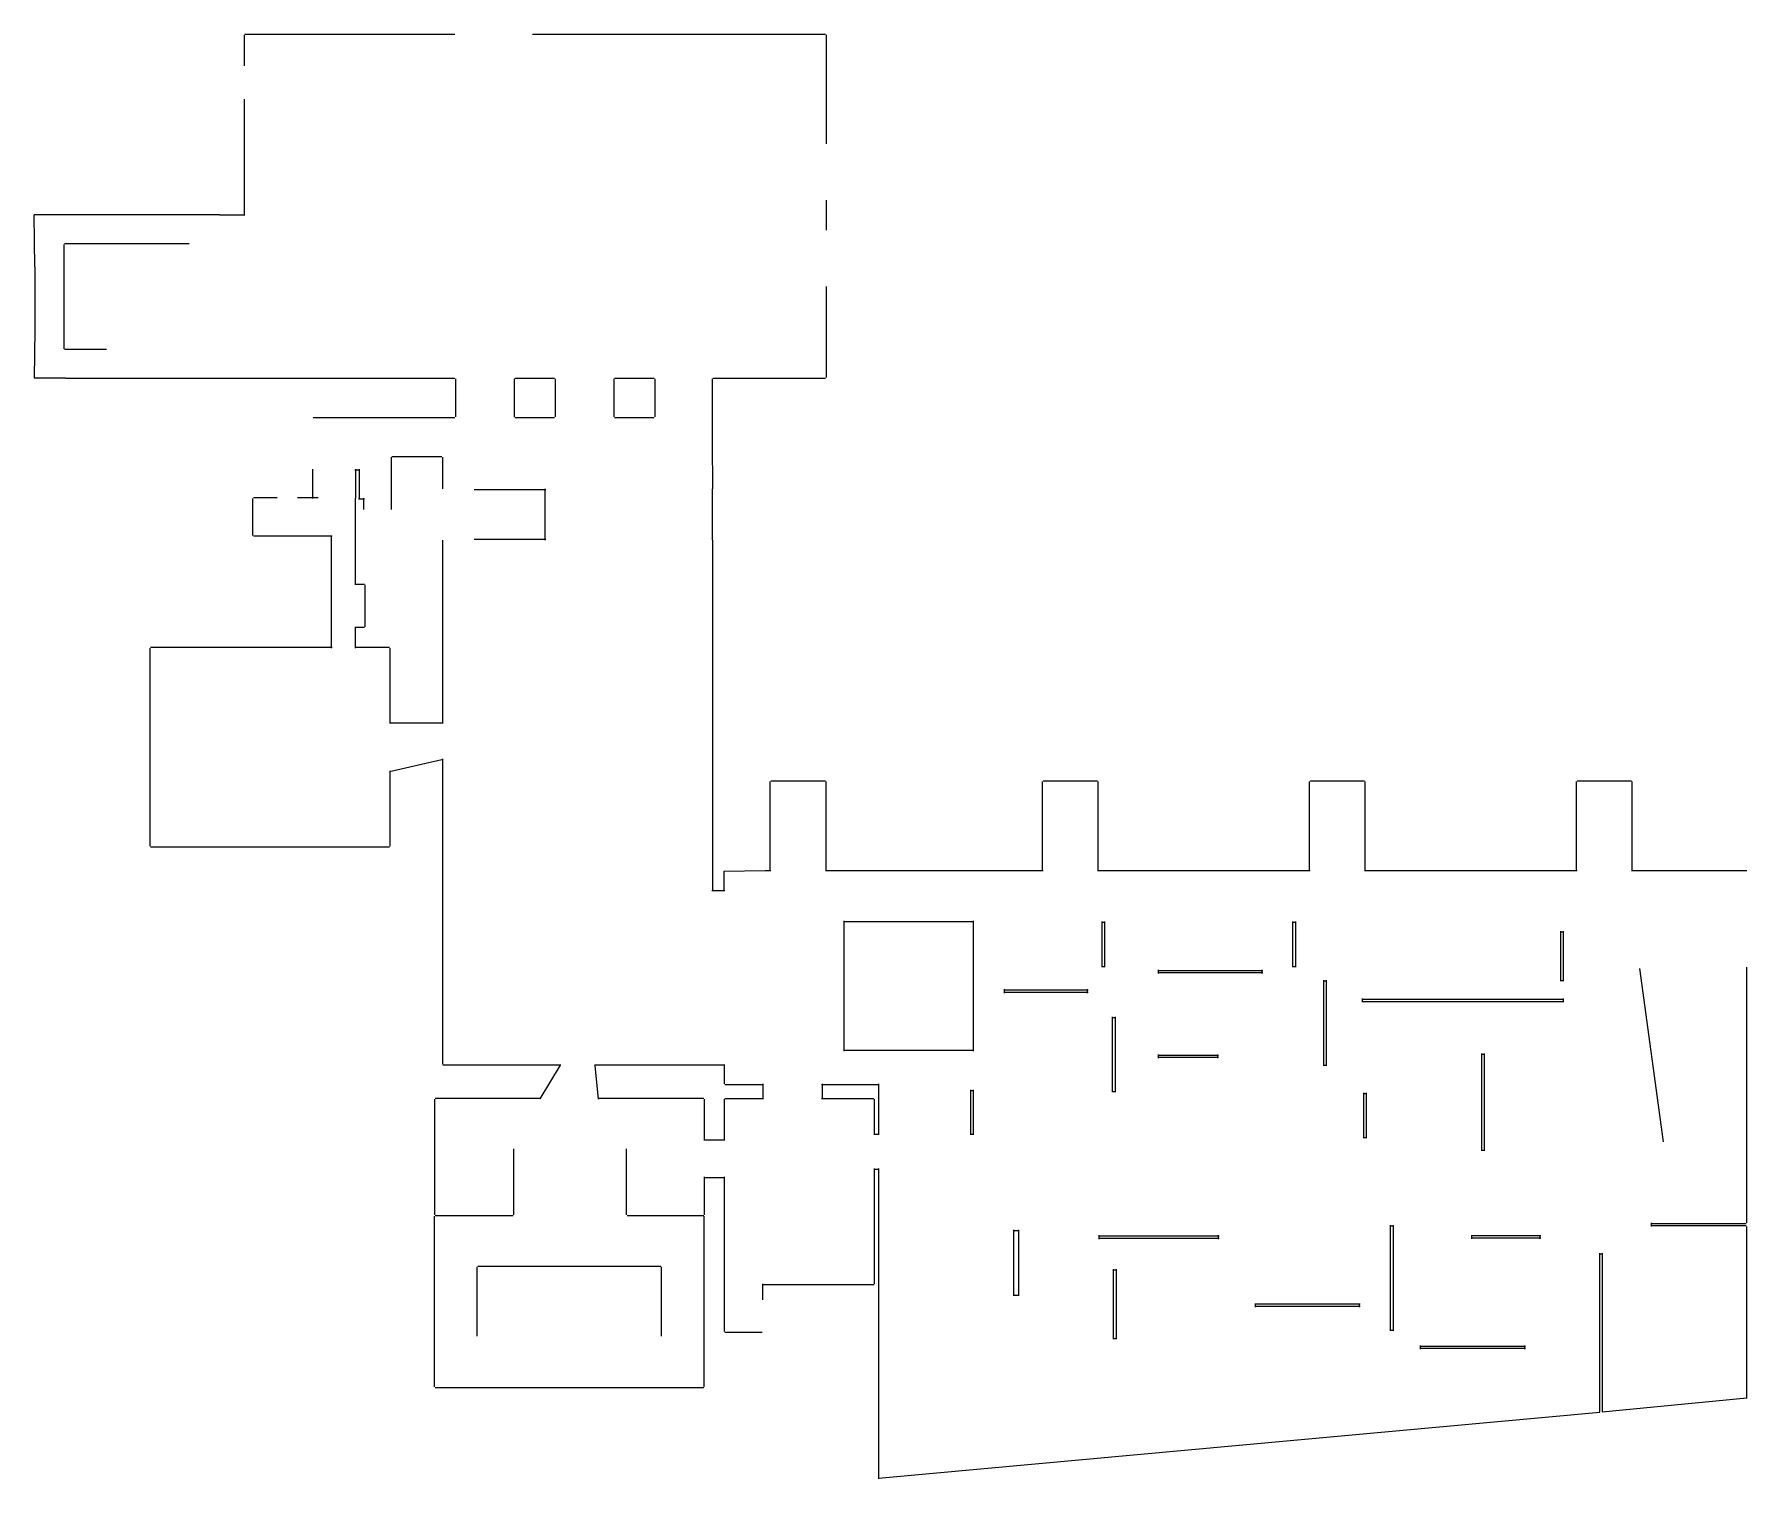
# Model space of a CAD drawing. Header units: millimetres. Extents: x 0 to 6838, y 12 to 5779.
import ezdxf

# ---------------------------------------------------------------- set-up
doc = ezdxf.new("R2010")
doc.units = ezdxf.units.MM
doc.layers.add('Plan_floor0', color=5, linetype='Continuous', true_color=0x0000ff)
doc.layers.add('Windows', color=1, linetype='Continuous', true_color=0xff0000)

msp = doc.modelspace()

# ---------------------------------------------------------------- linework, layer by layer
at = {"layer": 'Plan_floor0'}
for p, q in [((838.49158, 5776.3176), (838.49158, 5653.3176)), ((840.99158, 5778.8176), (990.99158, 5778.8176)), ((1300.9926, 5778.8176), (1678.9926, 5778.8176)), ((1989.9926, 5778.8386), (2200.9926, 5778.8386)), ((2400.9926, 5778.8386), (2500.9926, 5778.8386)), ((2700.9926, 5778.8386), (2800.9926, 5778.8386)), ((3000.9926, 5778.8386), (3159.9926, 5778.8386)), ((3162.4926, 5776.3176), (3162.4926, 5700.3176)), ((838.49158, 5519.3176), (838.49158, 5055.3176)), ((3162.4926, 5500.3176), (3162.4926, 5341.3176)), ((3162.4926, 5116.4076), (3162.4926, 4997.3176)), ((126.0076, 5057.8967), (0.0076, 5057.8967)), ((619, 5057.8622), (126.00758, 5057.8622)), ((740, 5057.8966), (619.00758, 5057.8966)), ((740, 5057.8621), (836.00758, 5057.8621)), ((118.50758, 4939.3622), (118.50758, 4523.3622)), ((619, 4941.8966), (121, 4941.8966)), ((2.5, 4850.3622), (2.5, 4600.3622)), ((3162.4926, 4772.4076), (3162.4926, 4650.4076)), ((289, 4520.8622), (121, 4520.8622)), ((3162.4926, 4500.3175), (3162.4926, 4408.3175)), ((126.0076, 4405.8968), (0.0076, 4405.8968)), ((126, 4405.8965), (740, 4405.8965)), ((740, 4405.8622), (836, 4405.8622)), ((836, 4405.8175), (1678.9926, 4405.8175)), ((1681.4926, 4403.3175), (1681.4926, 4251.3175)), ((1916.4926, 4403.3175), (1916.4926, 4251.3175)), ((1918.9926, 4405.8175), (2076.9926, 4405.8175)), ((2079.4926, 4403.3175), (2079.4926, 4251.3175)), ((2314.4926, 4403.3175), (2314.4926, 4251.3175)), ((2316.9926, 4405.8175), (2474.9926, 4405.8175)), ((2477.4926, 4403.3175), (2477.4926, 4251.3175)), ((2707.4926, 4403.3175), (2707.4926, 4251.3175)), ((2709.9926, 4405.8175), (3159.9926, 4405.8175)), ((1113.9926, 4248.9075), (1678.9926, 4248.9075)), ((1918.9926, 4248.8175), (2076.9926, 4248.8175)), ((2316.9926, 4248.8175), (2474.9926, 4248.8175)), ((2707.4926, 4251.4075), (2707.4926, 4150.3622)), ((1111.5076, 4042.3965), (1111.5076, 3925.3965)), ((1280, 4039.8622), (1300, 4039.8622)), ((1282.5, 4042.3622), (1282.5, 3926.3622)), ((1297.5, 4042.3622), (1297.5, 3926.3622)), ((1425.5076, 4090.3965), (1425.5076, 4042.3965)), ((1425.5076, 4042.3965), (1425.5076, 3881.3965)), ((1427.9926, 4092.9076), (1626.9926, 4092.9076)), ((1629.4926, 4090.4076), (1629.4926, 3964.4076)), ((872.5076, 3777.3806), (872.5076, 3925.3806)), ((970.0076, 3927.8806), (875.0076, 3927.8806)), ((1133.0076, 3927.8965), (1051.0076, 3927.8965)), ((1282.5, 3581.3622), (1282.5, 3926.3622)), ((1295, 3923.8622), (1319, 3923.8622)), ((1316.5, 3881.3622), (1316.5, 3926.3622)), ((1755.9926, 3961.9076), (2042.9926, 3961.9076)), ((2040.5, 3759.3622), (2040.5, 3964.3622)), ((2707.5, 3759.3622), (2707.5, 3964.3622)), ((1189.0076, 3774.8806), (875.0076, 3774.8806)), ((1186.5106, 3328.3965), (1186.5106, 3777.3965)), ((2042.9926, 3761.9076), (1755.9926, 3761.9076)), ((1629.4926, 3759.4076), (1629.4926, 3027.4076)), ((1280, 3583.8622), (1319, 3583.8622)), ((1321.5076, 3413.3966), (1321.5076, 3581.3966)), ((2707.5076, 3500.3966), (2707.5076, 3300.3966)), ((1319.0076, 3410.8966), (1280.0076, 3410.8966)), ((1282.5076, 3328.3965), (1282.5076, 3413.3966)), ((461.49258, 3328.4076), (461.49258, 2537.4076)), ((1188.9926, 3330.9076), (463.99258, 3330.9076)), ((1417.9926, 3330.9076), (1279.9926, 3330.9076)), ((1420.9576, 3027.4076), (1420.9576, 3328.4076)), ((2707.5076, 3100.3622), (2707.5076, 2800.3966)), ((1417.9926, 3029.9076), (1631.9926, 3029.9076)), ((1418.5676, 2835.8336), (1627.5676, 2883.8336)), ((1629.5076, 2886.3965), (1629.5076, 1667.3966)), ((1420.5076, 2537.3965), (1420.5076, 2838.3965)), ((2938.5076, 2438.3966), (2938.5076, 2796.3965)), ((2941.0076, 2798.8965), (3106.0076, 2798.8965)), ((3106.0076, 2798.8965), (3159.0076, 2798.8965)), ((3161.5076, 2438.3966), (3161.5076, 2796.3965)), ((4025.5076, 2438.3966), (4025.5076, 2796.3965)), ((4028.0076, 2798.8965), (4193.0076, 2798.8965)), ((4193.0076, 2798.8965), (4246.0076, 2798.8965)), ((4248.5076, 2438.3966), (4248.5076, 2796.3965)), ((5091.5076, 2438.3966), (5091.5076, 2796.3965)), ((5094.0076, 2798.8965), (5259.0076, 2798.8965)), ((5259.0076, 2798.8965), (5312.0076, 2798.8965)), ((5314.5076, 2438.3966), (5314.5076, 2796.3965)), ((6157.5076, 2438.3966), (6157.5076, 2796.3965)), ((6160.0076, 2798.8965), (6325.0076, 2798.8965)), ((6325.0076, 2798.8965), (6378.0076, 2798.8965)), ((6380.5076, 2438.3966), (6380.5076, 2796.3965)), ((2707.5076, 2700.3622), (2707.5076, 2371.3966)), ((463.99258, 2534.9046), (1418.0076, 2534.9046)), ((2754.5, 2357.3622), (2754.5, 2438.3622)), ((2918.0076, 2440.8966), (2941.0076, 2440.8966)), ((3159.0076, 2440.8966), (3182.0076, 2440.8966)), ((4005.0076, 2440.8966), (4028.0076, 2440.8966)), ((4246.0076, 2440.8966), (4269.0076, 2440.8966)), ((5071.0076, 2440.8966), (5094.0076, 2440.8966)), ((5312.0076, 2440.8966), (5335.0076, 2440.8966)), ((6137.0076, 2440.8966), (6160.0076, 2440.8966)), ((6378.0076, 2440.8966), (6401.0076, 2440.8966)), ((2757, 2359.8622), (2705, 2359.8622)), ((2707.5, 2371.3622), (2707.5, 2357.3622)), ((3232.0076, 2236.8968), (3752.0076, 2236.8968)), ((3234.5076, 1719.3968), (3234.5076, 2239.3968)), ((3749.5076, 2239.3968), (3749.5076, 1719.3968)), ((4261, 2233.8622), (4276, 2233.8622)), ((4263.5, 2055.3622), (4263.5, 2236.3622)), ((4273.5, 2236.3622), (4273.5, 2055.3622)), ((5023, 2233.8622), (5038, 2233.8622)), ((5025.5, 2055.3622), (5025.5, 2236.3622)), ((5035.5, 2236.3622), (5035.5, 2055.3622)), ((6093, 2195.8622), (6108, 2195.8622)), ((6095.5, 1998.3622), (6095.5, 2198.3622)), ((6105.5, 1998.3622), (6105.5, 2198.3622)), ((4261, 2057.8622), (4276, 2057.8622)), ((5023, 2057.8622), (5038, 2057.8622)), ((6837.5076, 1357.3966), (6837.5076, 2054.3966)), ((4486, 2041.8622), (4906, 2041.8622)), ((4906, 2031.8622), (4486, 2031.8622)), ((4488.5, 2029.3622), (4488.5, 2044.3622)), ((4903.5, 2029.3622), (4903.5, 2044.3622)), ((5146, 1999.8622), (5161, 1999.8622)), ((5148.5, 1661.3622), (5148.5, 2002.3622)), ((5158.5, 2002.3622), (5158.5, 1661.3622)), ((6093, 2000.8622), (6108, 2000.8622)), ((6505.5308, 1357.7368), (6410.5308, 2049.7368)), ((3871, 1963.8622), (4208, 1963.8622)), ((4208, 1953.8622), (3871, 1953.8622)), ((3873.5, 1951.3622), (3873.5, 1966.3622)), ((4205.5, 1951.3622), (4205.5, 1966.3622)), ((5301, 1926.8622), (6108, 1926.8622)), ((6108, 1916.8622), (5301, 1916.8622)), ((5303.5, 1914.3622), (5303.5, 1929.3622)), ((6105.5, 1914.3622), (6105.5, 1929.3622)), ((4303, 1853.8622), (4318, 1853.8622)), ((4305.5, 1555.3622), (4305.5, 1856.3622)), ((4315.5, 1856.3622), (4315.5, 1555.3622)), ((3752.0076, 1721.8968), (3232.0076, 1721.8968)), ((1632.0076, 1664.8966), (2102.0076, 1664.8966)), ((2099.8636, 1663.6786), (2018.8636, 1528.6786)), ((2237.0076, 1664.8966), (2757.0076, 1664.8966)), ((2253.5206, 1527.6546), (2239.5206, 1662.6546)), ((2754.5076, 1662.3966), (2754.5076, 1588.3966)), ((4487, 1703.8622), (4728, 1703.8622)), ((4728, 1693.8622), (4487, 1693.8622)), ((4489.5, 1691.3622), (4489.5, 1706.3622)), ((4725.5, 1691.3622), (4725.5, 1706.3622)), ((5146, 1663.8622), (5161, 1663.8622)), ((5777, 1706.8622), (5792, 1706.8622)), ((5779.5, 1321.3622), (5779.5, 1709.3622)), ((5789.5, 1709.3622), (5789.5, 1321.3622)), ((2757, 1585.8622), (2911, 1585.8622)), ((2908.5, 1588.3622), (2908.5, 1527.3622)), ((3144, 1585.8622), (3374, 1585.8622)), ((3146.5, 1588.3622), (3146.5, 1527.3622)), ((3371.5, 1588.3622), (3371.5, 1385.3622)), ((1598.5076, 1527.3966), (1598.5076, 1065.3966)), ((2021.0076, 1529.8966), (1601.0076, 1529.8966)), ((2673.0076, 1529.8966), (2251.0076, 1529.8966)), ((2675.5, 1527.3622), (2675.5, 1363.3622)), ((2754.5, 1527.3622), (2754.5, 1363.3622)), ((2757, 1529.8622), (2911, 1529.8622)), ((3144, 1529.8622), (3353, 1529.8622)), ((3355.5, 1385.3622), (3355.5, 1527.3622)), ((3737, 1562.8622), (3752, 1562.8622)), ((3739.5, 1385.3622), (3739.5, 1565.3622)), ((3749.5, 1565.3622), (3749.5, 1385.3622)), ((4303, 1557.8622), (4318, 1557.8622)), ((5306, 1549.8622), (5321, 1549.8622)), ((5308.5, 1372.3622), (5308.5, 1552.3622)), ((5318.5, 1552.3622), (5318.5, 1372.3622)), ((3353, 1387.8622), (3374, 1387.8622)), ((3737, 1387.8622), (3752, 1387.8622)), ((5306, 1374.8622), (5321, 1374.8622)), ((1914.5076, 1065.3966), (1914.5076, 1329.3966)), ((2364.5076, 1065.3966), (2364.5076, 1329.3966)), ((2673, 1365.8622), (2757, 1365.8622)), ((5777, 1323.8622), (5792, 1323.8622)), ((6837.5076, 1034.3966), (6837.5076, 1357.3966)), ((3353, 1248.8622), (3374, 1248.8622)), ((3355.5, 790.3622), (3355.5, 1251.3622)), ((3371.5, 1251.3622), (3371.5, 12.36221)), ((2673, 1214.8622), (2757, 1214.8622)), ((2675.5, 1217.3622), (2675.5, 1065.3622)), ((2754.5, 1217.3622), (2754.5, 600.3622)), ((1598.5076, 379.39663), (1598.5076, 1060.3966)), ((1601.0076, 1062.8966), (1912.0076, 1062.8966)), ((2367.0076, 1062.8966), (2673.0076, 1062.8966)), ((2675.5076, 379.39663), (2675.5076, 1060.3966)), ((6455, 1031.8622), (6835, 1031.8622)), ((6457.5, 1019.3622), (6457.5, 1034.3622)), ((3909, 1002.8622), (3932, 1002.8622)), ((3911.5, 743.3622), (3911.5, 1005.3622)), ((3929.5, 1005.3622), (3929.5, 743.3622)), ((4249, 981.8622), (4731, 981.8622)), ((4731, 971.8622), (4249, 971.8622)), ((4251.5, 969.3622), (4251.5, 984.3622)), ((4728.5, 969.3622), (4728.5, 984.3622)), ((5413, 1021.8622), (5428, 1021.8622)), ((5415.5, 602.3622), (5415.5, 1024.3622)), ((5425.5, 1024.3622), (5425.5, 602.3622)), ((5737, 982.8622), (6016, 982.8622)), ((6016, 972.8622), (5737, 972.8622)), ((5739.5, 970.3622), (5739.5, 985.3622)), ((6013.5, 970.3622), (6013.5, 985.3622)), ((6835, 1021.8622), (6455, 1021.8622)), ((6837.5076, 332.39673), (6837.5076, 1019.3966)), ((6248, 909.8622), (6263, 909.8622)), ((6250.5, 278.3622), (6250.5, 912.3622)), ((6260.4921, 912.3622), (6260.4921, 279.3622)), ((1768.5, 581.3622), (1768.5, 858.3622)), ((1771, 860.89673), (1912, 860.89673)), ((1912, 860.8622), (2362, 860.8622)), ((2362, 860.89663), (2502, 860.89663)), ((2504.5, 581.3622), (2504.5, 858.3622)), ((4307, 846.8622), (4322, 846.8622)), ((4309.5, 569.3622), (4309.5, 849.3622)), ((4319.5, 849.3622), (4319.5, 569.3622)), ((2906.0076, 787.89663), (3353.0076, 787.89663)), ((2908.5076, 726.39663), (2908.5076, 790.39663)), ((3909, 745.8622), (3932, 745.8622)), ((4874, 710.00678), (5294, 710.00678)), ((5294, 699.8895), (4874, 699.8895)), ((4876.5, 697.3622), (4876.5, 712.3622)), ((5291.5, 697.3622), (5291.5, 712.3622)), ((2757.0076, 597.89663), (2906.0076, 597.89663)), ((4307, 571.8622), (4322, 571.8622)), ((5413, 604.8622), (5428, 604.8622)), ((5533, 541.8622), (5954, 541.8622)), ((5954, 531.8622), (5533, 531.8622)), ((5535.5, 529.3622), (5535.5, 544.3622)), ((5951.5, 529.3622), (5951.5, 544.3622)), ((1601.0076, 376.89663), (2673.0076, 376.89663)), ((3371.2301, 14.8548), (6250.5, 278.3622)), ((6260.4921, 279.3622), (6837.7699, 334.86961))]:
    msp.add_line(p, q, dxfattribs=at)
at = {"layer": 'Windows'}
for points in [[(990.99158, 5778.8176), (1300.9926, 5778.8176)], [(2200.9926, 5778.8386), (2400.9926, 5778.8386)], [(2500.9926, 5778.8386), (2700.9926, 5778.8386)], [(2800.9926, 5778.8386), (3000.9926, 5778.8386)], [(3162.4926, 5700.3176), (3162.4926, 5500.3176)], [(2.5, 4850.3622), (0.0076, 5057.8967)], [(3162.4926, 4650.4076), (3162.4926, 4500.3175)], [(2.5, 4600.3622), (0.0076, 4405.8968)], [(2707.4926, 4150.3622), (2707.5, 3964.3622)], [(2707.5, 3759.3622), (2707.5076, 3500.3966)], [(2707.5076, 3300.3966), (2707.5076, 3100.3622)], [(2707.5076, 2800.3966), (2707.5076, 2700.3622)], [(2754.5, 2438.3622), (2918.0076, 2440.8966)], [(3182.0076, 2440.8966), (4005.0076, 2440.8966)], [(4269.0076, 2440.8966), (5071.0076, 2440.8966)], [(5335.0076, 2440.8966), (6137.0076, 2440.8966)], [(6401.0076, 2440.8966), (6837.5076, 2440.8966)]]:
    msp.add_lwpolyline(points, dxfattribs=at)

doc.saveas('drawing.dxf')
